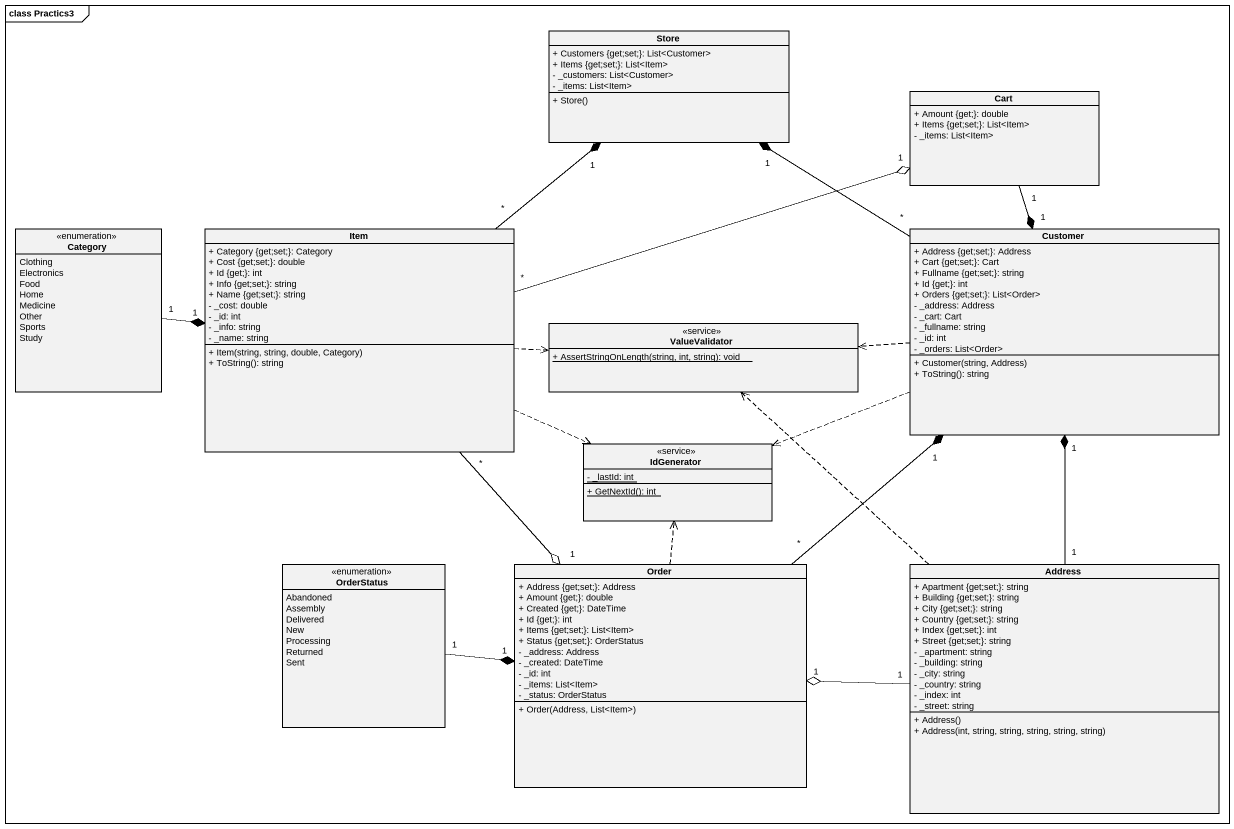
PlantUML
@startuml
mainframe class Practics3
hide circle
hide empty members
skinparam classAttributeIconSize 0
class Store {
  + Customers {get;set;}: List<Customer>
  + Items {get;set;}: List<Item>
  - _customers: List<Customer>
  - _items: List<Item>
  + Store()
}
class Cart {
  + Amount {get;}: double
  + Items {get;set;}: List<Item>
  - _items: List<Item>
}
enum Category {
  Clothing
  Electronics
  Food
  Home
  Medicine
  Other
  Sports
  Study
}
class Item {
  + Category {get;set;}: Category
  + Cost {get;set;}: double
  + Id {get;}: int
  + Info {get;set;}: string
  + Name {get;set;}: string
  - _cost: double
  - _id: int
  - _info: string
  - _name: string
  + Item(string, string, double, Category)
  + ToString(): string
}
class Customer {
  + Address {get;set;}: Address
  + Cart {get;set;}: Cart
  + Fullname {get;set;}: string
  + Id {get;}: int
  + Orders {get;set;}: List<Order>
  - _address: Address
  - _cart: Cart
  - _fullname: string
  - _id: int
  - _orders: List<Order>
  + Customer(string, Address)
  + ToString(): string
}
class ValueValidator <<service>> {
  {static} + AssertStringOnLength(string, int, string): void
}
class IdGenerator <<service>> {
  {static} - _lastId: int
  {static} + GetNextId(): int
}
enum OrderStatus {
  Abandoned
  Assembly
  Delivered
  New
  Processing
  Returned
  Sent
}
class Order {
  + Address {get;set;}: Address
  + Amount {get;}: double
  + Created {get;}: DateTime
  + Id {get;}: int
  + Items {get;set;}: List<Item>
  + Status {get;set;}: OrderStatus
  - _address: Address
  - _created: DateTime
  - _id: int
  - _items: List<Item>
  - _status: OrderStatus
  + Order(Address, List<Item>)
}
class Address {
  + Apartment {get;set;}: string
  + Building {get;set;}: string
  + City {get;set;}: string
  + Country {get;set;}: string
  + Index {get;set;}: int
  + Street {get;set;}: string
  - _apartment: string
  - _building: string
  - _city: string
  - _country: string
  - _index: int
  - _street: string
  + Address()
  + Address(int, string, string, string, string, string)
}
Store "1" *-- "*" Item
Store "1" *-- "*" Customer
Cart "1" o-left- "*" Item
Item "1" *-left- "1" Category
Item .right.> ValueValidator
Item .right.> IdGenerator
Customer "1" *-up- "1" Cart
Customer .left.> ValueValidator
Customer .left.> IdGenerator
Customer "1" *-- "*" Order
Customer "1" *-- "1" Address
Order "1" o-up- "*" Item
Order .up.> IdGenerator
Order "1" *-left- "1" OrderStatus
Order "1" o-right- "1" Address
Address .up.> ValueValidator
@enduml
